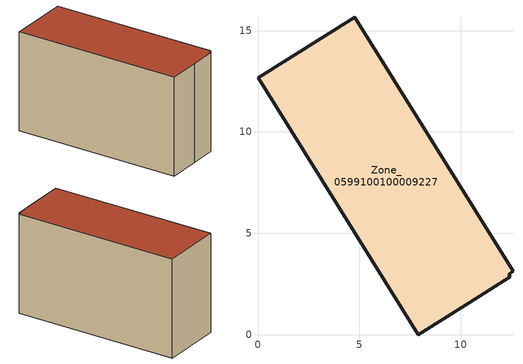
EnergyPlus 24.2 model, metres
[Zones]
Zone_0599100100009227
 floor ground (C_G): 12.44,2.85 10.43,1.57 7.9,0 0,12.68 4.76,15.65 12.58,3.12 12.36,2.97 z0
 wall outside (C_F): 4.76,15.65 0,12.68 7.9,0 10.43,1.57 12.44,2.85 12.36,2.97 12.58,3.12 4.76,15.65 z0:8.84
 roof outside (C_R): 10.43,1.57 12.44,2.85 12.36,2.97 12.58,3.12 4.76,15.65 0,12.68 7.9,0 z8.84
[BUILDING]
Pand.0599100100009227: North Axis=0; Terrain=City; Loads Convergence Tolerance Value=0.04; Temperature Convergence Tolerance Value=0.4; Solar Distribution=FullExterior; Maximum Number of Warmup Days=25; Minimum Number of Warmup Days=1
[Site:Location]
Rotterdam.The.Hague.AP_ZH_NLD Design_Conditions: Latitude=51.96; Longitude=4.45; Time Zone=1; Elevation=-4.5
[SITE:GROUNDTEMPERATURE:BUILDINGSURFACE]
18, 18, 18, 18, 18, 18, 18, 18, 18, 18, 18, 18
[MATERIAL] Thermal Absorptance=0.9; Solar Absorptance=0.7; Visible Absorptance=0.7
Name | Roughness | Thickness | Conductivity | Density | Specific Heat
G.TC.2015-2018 | MediumSmooth | 0.15 | 0.0428571 | 540 | 1210
F.TC.2015-2018 | Rough | 0.3 | 0.0666667 | 1920 | 840
R.TC.2015-2018 | MediumRough | 0.2 | 0.0333333 | 1500 | 1000
[CONSTRUCTION]
C_G: G.TC.2015-2018
C_F: F.TC.2015-2018
C_R: R.TC.2015-2018
[ZONE]
Zone_0599100100009227: Type=1; Multiplier=1; Ceiling Height=Autocalculate; Volume=Autocalculate; Floor Area=autocalculate; Part of Total Floor Area=Yes
[ZONEINFILTRATION:DESIGNFLOWRATE]
Infil_Zone_0599100100009227: Zone or ZoneList or Space or SpaceList=Zone_0599100100009227; Schedule=AlwaysOn; Design Flow Rate Calculation Method=Flow/Area; Flow Rate per Floor Area=0.0015; Constant Term Coefficient=1; Temperature Term Coefficient=0; Velocity Term Coefficient=0; Velocity Squared Term Coefficient=0
[HVACTEMPLATE:ZONE:IDEALLOADSAIRSYSTEM]
Zone_0599100100009227: Maximum Heating Supply Air Temperature=50; Minimum Cooling Supply Air Temperature=13; Maximum Heating Supply Air Humidity Ratio=0.0156; Minimum Cooling Supply Air Humidity Ratio=0.0077; Heating Limit=NoLimit; Cooling Limit=NoLimit; Dehumidification Control Type=ConstantSensibleHeatRatio; Cooling Sensible Heat Ratio=0.7; Dehumidification Setpoint=60; Humidification Control Type=None; Humidification Setpoint=30; Outdoor Air Method=None; Outdoor Air Flow Rate per Person=0.00944; Outdoor Air Flow Rate per Zone Floor Area=0; Outdoor Air Flow Rate per Zone=0; Demand Controlled Ventilation Type=None; Outdoor Air Economizer Type=NoEconomizer; Heat Recovery Type=None; Sensible Heat Recovery Effectiveness=0.7; Latent Heat Recovery Effectiveness=0.65
[ZONECONTROL:THERMOSTAT]
ThermostatControl_Zone_0599100100009227: Zone or ZoneList=Zone_0599100100009227; Control Type Schedule=DualSetpointControlType; Control 1=Thermostat_Zone_0599100100009227; Temperature Difference Between Cutout And Setpoint=0
[THERMOSTATSETPOINT:DUALSETPOINT]
Thermostat_Zone_0599100100009227: Heating Setpoint Temperature Schedule=HeatingSetpoint_Zone_0599100100009227; Cooling Setpoint Temperature Schedule=CoolingSetpoint_Zone_0599100100009227
[SCHEDULE:COMPACT]
HeatingSetpoint_Zone_0599100100009227: Through: 12/31, For: AllDays, Until: 24:00, 21
CoolingSetpoint_Zone_0599100100009227: Through: 12/31, For: AllDays, Until: 24:00, 24
DualSetpointControlType: Through: 12/31, For: AllDays, Until: 24:00, 4
AlwaysOn: Through: 12/31, For: AllDays, Until: 24:00, 1
